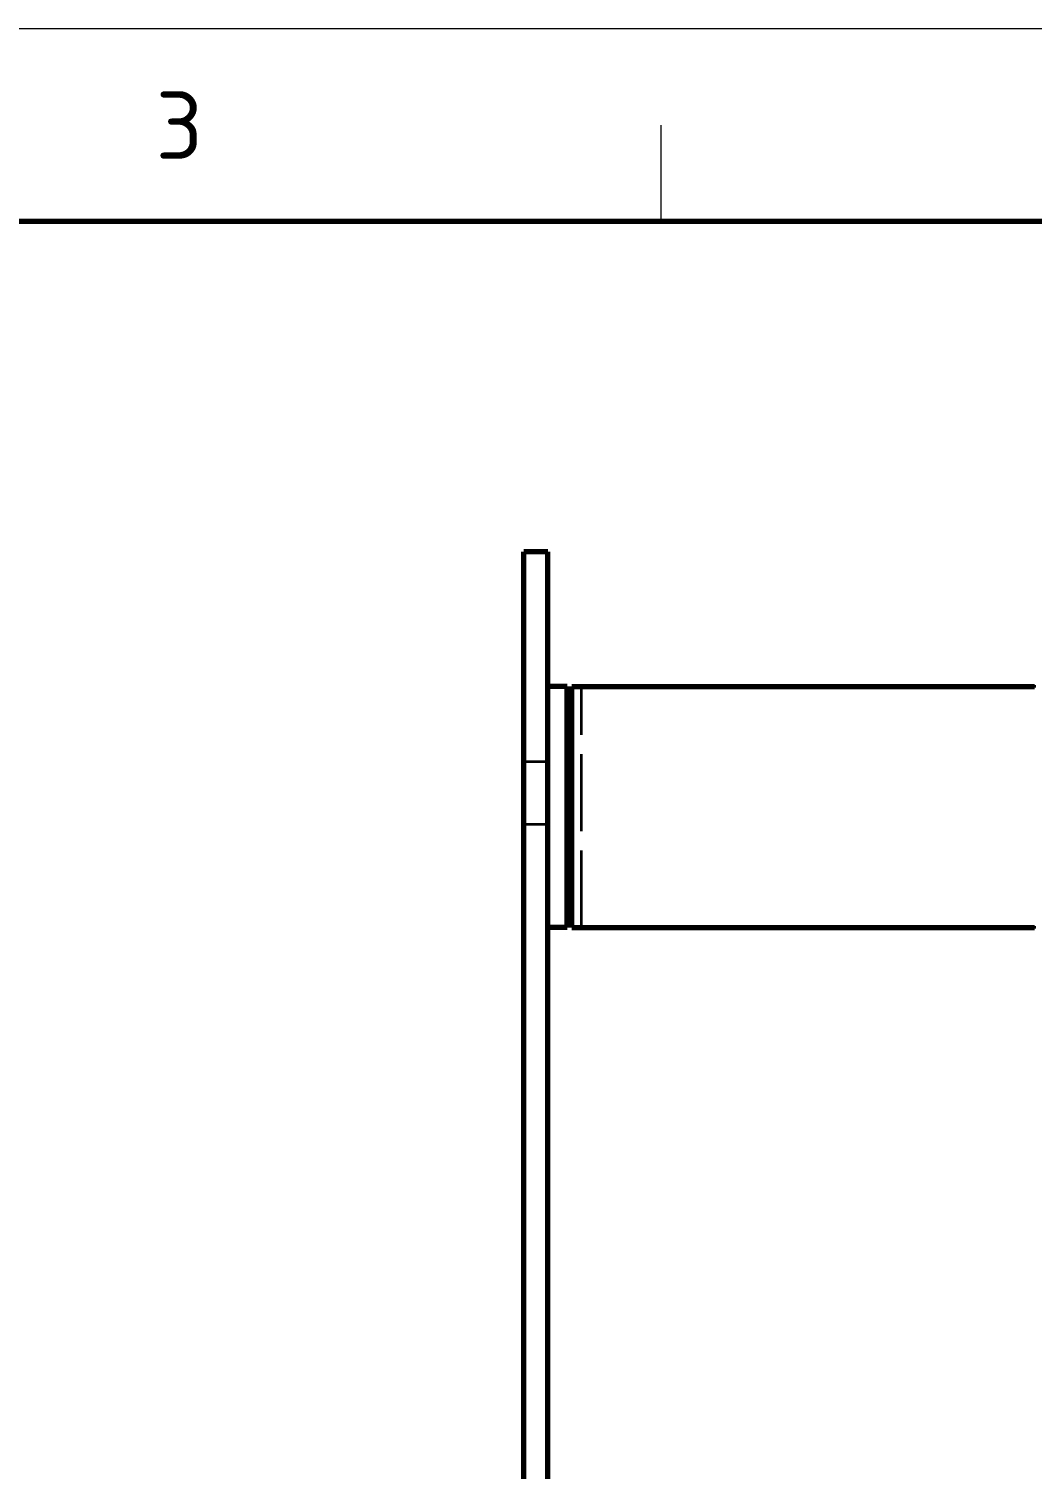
# Model space of a CAD drawing. Header units: millimetres. Extents: x 0 to 420, y 0 to 297.
# Drawn here: x 127.2 to 179.3, y 222.3 to 297 of the extents above; entities that cross this region are included whole.
import ezdxf
from ezdxf.enums import TextEntityAlignment as Align

# ---------------------------------------------------------------- set-up
doc = ezdxf.new("R2010")
doc.units = ezdxf.units.MM
doc.linetypes.add('IRAM-E-TRAZOS', pattern=[5, 4, -1])
for name, color, linetype, lineweight in [('01-VISIBLE', 7, 'CONTINUOUS', 70), ('02-OCULTA', 4, 'IRAM-E-TRAZOS', 35), ('06-TEXTO', 7, 'CONTINUOUS', 25), ('07-RECUADRO', 7, 'CONTINUOUS', 70), ('08-FINA', 5, 'CONTINUOUS', 18)]:
    doc.layers.add(name, color=color, linetype=linetype, lineweight=lineweight)
doc.styles.add('ISO3098', font='isocpeur.ttf')

msp = doc.modelspace()

# ---------------------------------------------------------------- linework, layer by layer
at = {"layer": '01-VISIBLE'}
for p, q in [((152.875, 172.875), (152.875, 269.875)), ((154.125, 269.875), (152.875, 269.875)), ((154.125, 174.125), (154.125, 269.875)), ((155.125, 262.875), (154.125, 262.875)), ((155.125, 250.375), (155.125, 262.875)), ((155.375, 250.375), (155.375, 262.875)), ((155.125, 250.375), (154.125, 250.375))]:
    msp.add_line(p, q, dxfattribs=at)
for points in [[(155.375, 262.875), (155.575, 262.875), (155.775, 262.875), (155.975, 262.875), (156.175, 262.875), (156.375, 262.875), (156.575, 262.875), (156.775, 262.875), (156.975, 262.875), (157.175, 262.875), (157.375, 262.875), (157.575, 262.875), (157.775, 262.875), (157.975, 262.875), (158.175, 262.875), (158.375, 262.875), (158.575, 262.875), (158.775, 262.875), (158.975, 262.875), (159.175, 262.875), (159.375, 262.875), (159.575, 262.875), (159.775, 262.875), (159.975, 262.875), (160.175, 262.875), (160.375, 262.875), (160.575, 262.875), (160.775, 262.875), (160.975, 262.875), (161.175, 262.875), (161.375, 262.875), (161.575, 262.875), (161.775, 262.875), (161.975, 262.875), (162.175, 262.875), (162.375, 262.875), (162.575, 262.875), (162.775, 262.875), (162.975, 262.875), (163.175, 262.875), (163.375, 262.875), (163.575, 262.875), (163.775, 262.875), (163.975, 262.875), (164.175, 262.875), (164.375, 262.875), (164.575, 262.875), (164.775, 262.875), (164.975, 262.875), (165.175, 262.875), (165.375, 262.875), (165.575, 262.875), (165.775, 262.875), (165.975, 262.875), (166.175, 262.875), (166.375, 262.875), (166.575, 262.875), (166.775, 262.875), (166.975, 262.875), (167.175, 262.875), (167.375, 262.875), (167.575, 262.875), (167.775, 262.875), (167.975, 262.875), (168.175, 262.875), (168.375, 262.875), (168.575, 262.875), (168.775, 262.875), (168.975, 262.875), (169.175, 262.875), (169.375, 262.875), (169.575, 262.875), (169.775, 262.875), (169.975, 262.875), (170.175, 262.875), (170.375, 262.875), (170.575, 262.875), (170.775, 262.875), (170.975, 262.875), (171.175, 262.875), (171.375, 262.875), (171.575, 262.875), (171.775, 262.875), (171.975, 262.875), (172.175, 262.875), (172.375, 262.875), (172.575, 262.875), (172.775, 262.875), (172.975, 262.875), (173.175, 262.875), (173.375, 262.875), (173.575, 262.875), (173.775, 262.875), (173.975, 262.875), (174.175, 262.875), (174.375, 262.875), (174.575, 262.875), (174.775, 262.875), (174.975, 262.875), (175.175, 262.875), (175.375, 262.875), (175.575, 262.875), (175.775, 262.875), (175.975, 262.875), (176.175, 262.875), (176.375, 262.875), (176.575, 262.875), (176.775, 262.875), (176.975, 262.875), (177.175, 262.875), (177.375, 262.875), (177.575, 262.875), (177.775, 262.875), (177.975, 262.875), (178.175, 262.875), (178.375, 262.875), (178.575, 262.875), (178.775, 262.875), (178.975, 262.875), (179.175, 262.875), (179.375, 262.875)], [(155.375, 250.375), (155.575, 250.375), (155.775, 250.375), (155.975, 250.375), (156.175, 250.375), (156.375, 250.375), (156.575, 250.375), (156.775, 250.375), (156.975, 250.375), (157.175, 250.375), (157.375, 250.375), (157.575, 250.375), (157.775, 250.375), (157.975, 250.375), (158.175, 250.375), (158.375, 250.375), (158.575, 250.375), (158.775, 250.375), (158.975, 250.375), (159.175, 250.375), (159.375, 250.375), (159.575, 250.375), (159.775, 250.375), (159.975, 250.375), (160.175, 250.375), (160.375, 250.375), (160.575, 250.375), (160.775, 250.375), (160.975, 250.375), (161.175, 250.375), (161.375, 250.375), (161.575, 250.375), (161.775, 250.375), (161.975, 250.375), (162.175, 250.375), (162.375, 250.375), (162.575, 250.375), (162.775, 250.375), (162.975, 250.375), (163.175, 250.375), (163.375, 250.375), (163.575, 250.375), (163.775, 250.375), (163.975, 250.375), (164.175, 250.375), (164.375, 250.375), (164.575, 250.375), (164.775, 250.375), (164.975, 250.375), (165.175, 250.375), (165.375, 250.375), (165.575, 250.375), (165.775, 250.375), (165.975, 250.375), (166.175, 250.375), (166.375, 250.375), (166.575, 250.375), (166.775, 250.375), (166.975, 250.375), (167.175, 250.375), (167.375, 250.375), (167.575, 250.375), (167.775, 250.375), (167.975, 250.375), (168.175, 250.375), (168.375, 250.375), (168.575, 250.375), (168.775, 250.375), (168.975, 250.375), (169.175, 250.375), (169.375, 250.375), (169.575, 250.375), (169.775, 250.375), (169.975, 250.375), (170.175, 250.375), (170.375, 250.375), (170.575, 250.375), (170.775, 250.375), (170.975, 250.375), (171.175, 250.375), (171.375, 250.375), (171.575, 250.375), (171.775, 250.375), (171.975, 250.375), (172.175, 250.375), (172.375, 250.375), (172.575, 250.375), (172.775, 250.375), (172.975, 250.375), (173.175, 250.375), (173.375, 250.375), (173.575, 250.375), (173.775, 250.375), (173.975, 250.375), (174.175, 250.375), (174.375, 250.375), (174.575, 250.375), (174.775, 250.375), (174.975, 250.375), (175.175, 250.375), (175.375, 250.375), (175.575, 250.375), (175.775, 250.375), (175.975, 250.375), (176.175, 250.375), (176.375, 250.375), (176.575, 250.375), (176.775, 250.375), (176.975, 250.375), (177.175, 250.375), (177.375, 250.375), (177.575, 250.375), (177.775, 250.375), (177.975, 250.375), (178.175, 250.375), (178.375, 250.375), (178.575, 250.375), (178.775, 250.375), (178.975, 250.375), (179.175, 250.375), (179.375, 250.375)]]:
    msp.add_lwpolyline(points, dxfattribs=at)
at = {"layer": '02-OCULTA'}
for p, q in [((154.125, 269.875), (152.875, 269.875)), ((152.875, 172.875), (152.875, 269.875)), ((154.125, 174.125), (154.125, 269.875)), ((154.125, 250.375), (154.125, 262.875)), ((154.125, 250.375), (154.125, 262.875)), ((155.125, 262.875), (154.125, 262.875)), ((155.125, 250.375), (155.125, 262.875)), ((155.875, 250.375), (155.875, 262.875)), ((152.875, 259), (154.125, 259)), ((152.875, 259), (154.125, 259)), ((152.875, 255.75), (154.125, 255.75)), ((152.875, 255.75), (154.125, 255.75)), ((155.125, 250.375), (154.125, 250.375))]:
    msp.add_line(p, q, dxfattribs=at)
for points in [[(179.451, 262.875), (179.251, 262.875), (179.05, 262.875), (178.85, 262.875), (178.649, 262.875), (178.448, 262.875), (178.248, 262.875), (178.047, 262.875), (177.846, 262.875), (177.646, 262.875), (177.445, 262.875), (177.244, 262.875), (177.044, 262.875), (176.843, 262.875), (176.643, 262.875), (176.442, 262.875), (176.241, 262.875), (176.041, 262.875), (175.84, 262.875), (175.639, 262.875), (175.439, 262.875), (175.238, 262.875), (175.037, 262.875), (174.837, 262.875), (174.636, 262.875), (174.436, 262.875), (174.235, 262.875), (174.034, 262.875), (173.834, 262.875), (173.633, 262.875), (173.432, 262.875), (173.232, 262.875), (173.031, 262.875), (172.83, 262.875), (172.63, 262.875), (172.429, 262.875), (172.229, 262.875), (172.028, 262.875), (171.827, 262.875), (171.627, 262.875), (171.426, 262.875), (171.225, 262.875), (171.025, 262.875), (170.824, 262.875), (170.623, 262.875), (170.423, 262.875), (170.222, 262.875), (170.021, 262.875), (169.821, 262.875), (169.62, 262.875), (169.42, 262.875), (169.219, 262.875), (169.018, 262.875), (168.818, 262.875), (168.617, 262.875), (168.416, 262.875), (168.216, 262.875), (168.015, 262.875), (167.814, 262.875), (167.614, 262.875), (167.413, 262.875), (167.213, 262.875), (167.012, 262.875), (166.811, 262.875), (166.611, 262.875), (166.41, 262.875), (166.209, 262.875), (166.009, 262.875), (165.808, 262.875), (165.607, 262.875), (165.407, 262.875), (165.206, 262.875), (165.006, 262.875), (164.805, 262.875), (164.604, 262.875), (164.404, 262.875), (164.203, 262.875), (164.002, 262.875), (163.802, 262.875), (163.601, 262.875), (163.4, 262.875), (163.2, 262.875), (162.999, 262.875), (162.799, 262.875), (162.598, 262.875), (162.397, 262.875), (162.197, 262.875), (161.996, 262.875), (161.795, 262.875), (161.595, 262.875), (161.394, 262.875), (161.193, 262.875), (160.993, 262.875), (160.792, 262.875), (160.592, 262.875), (160.391, 262.875), (160.19, 262.875), (159.99, 262.875), (159.789, 262.875), (159.588, 262.875), (159.388, 262.875), (159.187, 262.875), (158.986, 262.875), (158.786, 262.875), (158.585, 262.875), (158.385, 262.875), (158.184, 262.875), (157.983, 262.875), (157.783, 262.875), (157.582, 262.875), (157.381, 262.875), (157.181, 262.875), (156.98, 262.875), (156.779, 262.875), (156.579, 262.875), (156.378, 262.875), (156.178, 262.875), (155.977, 262.875), (155.776, 262.875), (155.576, 262.875), (155.375, 262.875)], [(179.275, 262.875), (179.075, 262.875), (178.875, 262.875), (178.675, 262.875), (178.475, 262.875), (178.275, 262.875), (178.075, 262.875), (177.875, 262.875), (177.675, 262.875), (177.475, 262.875), (177.275, 262.875), (177.075, 262.875), (176.875, 262.875), (176.675, 262.875), (176.475, 262.875), (176.275, 262.875), (176.075, 262.875), (175.875, 262.875), (175.675, 262.875), (175.475, 262.875), (175.275, 262.875), (175.075, 262.875), (174.875, 262.875), (174.675, 262.875), (174.475, 262.875), (174.275, 262.875), (174.075, 262.875), (173.875, 262.875), (173.675, 262.875), (173.475, 262.875), (173.275, 262.875), (173.075, 262.875), (172.875, 262.875), (172.675, 262.875), (172.475, 262.875), (172.275, 262.875), (172.075, 262.875), (171.875, 262.875), (171.675, 262.875), (171.475, 262.875), (171.275, 262.875), (171.075, 262.875), (170.875, 262.875), (170.675, 262.875), (170.475, 262.875), (170.275, 262.875), (170.075, 262.875), (169.875, 262.875), (169.675, 262.875), (169.475, 262.875), (169.275, 262.875), (169.075, 262.875), (168.875, 262.875), (168.675, 262.875), (168.475, 262.875), (168.275, 262.875), (168.075, 262.875), (167.875, 262.875), (167.675, 262.875), (167.475, 262.875), (167.275, 262.875), (167.075, 262.875), (166.875, 262.875), (166.675, 262.875), (166.475, 262.875), (166.275, 262.875), (166.075, 262.875), (165.875, 262.875), (165.675, 262.875), (165.475, 262.875), (165.275, 262.875), (165.075, 262.875), (164.875, 262.875), (164.675, 262.875), (164.475, 262.875), (164.275, 262.875), (164.075, 262.875), (163.875, 262.875), (163.675, 262.875), (163.475, 262.875), (163.275, 262.875), (163.075, 262.875), (162.875, 262.875), (162.675, 262.875), (162.475, 262.875), (162.275, 262.875), (162.075, 262.875), (161.875, 262.875), (161.675, 262.875), (161.475, 262.875), (161.275, 262.875), (161.075, 262.875), (160.875, 262.875), (160.675, 262.875), (160.475, 262.875), (160.275, 262.875), (160.075, 262.875), (159.875, 262.875), (159.675, 262.875), (159.475, 262.875), (159.275, 262.875), (159.075, 262.875), (158.875, 262.875), (158.675, 262.875), (158.475, 262.875), (158.275, 262.875), (158.075, 262.875), (157.875, 262.875), (157.675, 262.875), (157.475, 262.875), (157.275, 262.875), (157.075, 262.875), (156.875, 262.875), (156.675, 262.875), (156.475, 262.875), (156.275, 262.875), (156.075, 262.875), (155.875, 262.875)], [(155.875, 262.875), (156.075, 262.875), (156.275, 262.875), (156.475, 262.875), (156.675, 262.875), (156.875, 262.875), (157.075, 262.875), (157.275, 262.875), (157.475, 262.875), (157.675, 262.875), (157.875, 262.875), (158.075, 262.875), (158.275, 262.875), (158.475, 262.875), (158.675, 262.875), (158.875, 262.875), (159.075, 262.875), (159.275, 262.875), (159.475, 262.875), (159.675, 262.875), (159.875, 262.875), (160.075, 262.875), (160.275, 262.875), (160.475, 262.875), (160.675, 262.875), (160.875, 262.875), (161.075, 262.875), (161.275, 262.875), (161.475, 262.875), (161.675, 262.875), (161.875, 262.875), (162.075, 262.875), (162.275, 262.875), (162.475, 262.875), (162.675, 262.875), (162.875, 262.875), (163.075, 262.875), (163.275, 262.875), (163.475, 262.875), (163.675, 262.875), (163.875, 262.875), (164.075, 262.875), (164.275, 262.875), (164.475, 262.875), (164.675, 262.875), (164.875, 262.875), (165.075, 262.875), (165.275, 262.875), (165.475, 262.875), (165.675, 262.875), (165.875, 262.875), (166.075, 262.875), (166.275, 262.875), (166.475, 262.875), (166.675, 262.875), (166.875, 262.875), (167.075, 262.875), (167.275, 262.875), (167.475, 262.875), (167.675, 262.875), (167.875, 262.875), (168.075, 262.875), (168.275, 262.875), (168.475, 262.875), (168.675, 262.875), (168.875, 262.875), (169.075, 262.875), (169.275, 262.875), (169.475, 262.875), (169.675, 262.875), (169.875, 262.875), (170.075, 262.875), (170.275, 262.875), (170.475, 262.875), (170.675, 262.875), (170.875, 262.875), (171.075, 262.875), (171.275, 262.875), (171.475, 262.875), (171.675, 262.875), (171.875, 262.875), (172.075, 262.875), (172.275, 262.875), (172.475, 262.875), (172.675, 262.875), (172.875, 262.875), (173.075, 262.875), (173.275, 262.875), (173.475, 262.875), (173.675, 262.875), (173.875, 262.875), (174.075, 262.875), (174.275, 262.875), (174.475, 262.875), (174.675, 262.875), (174.875, 262.875), (175.075, 262.875), (175.275, 262.875), (175.475, 262.875), (175.675, 262.875), (175.875, 262.875), (176.075, 262.875), (176.275, 262.875), (176.475, 262.875), (176.675, 262.875), (176.875, 262.875), (177.075, 262.875), (177.275, 262.875), (177.475, 262.875), (177.675, 262.875), (177.875, 262.875), (178.075, 262.875), (178.275, 262.875), (178.475, 262.875), (178.675, 262.875), (178.875, 262.875), (179.075, 262.875), (179.275, 262.875)], [(152.875, 255.75), (152.875, 255.953), (152.875, 256.156), (152.875, 256.359), (152.875, 256.562), (152.875, 256.766), (152.875, 256.969), (152.875, 257.172), (152.875, 257.375), (152.875, 257.578), (152.875, 257.781), (152.875, 257.984), (152.875, 258.188), (152.875, 258.391), (152.875, 258.594), (152.875, 258.797), (152.875, 259)], [(152.875, 259), (152.875, 258.797), (152.875, 258.594), (152.875, 258.391), (152.875, 258.188), (152.875, 257.984), (152.875, 257.781), (152.875, 257.578), (152.875, 257.375), (152.875, 257.172), (152.875, 256.969), (152.875, 256.766), (152.875, 256.562), (152.875, 256.359), (152.875, 256.156), (152.875, 255.953), (152.875, 255.75)], [(152.875, 255.75), (152.875, 255.953), (152.875, 256.156), (152.875, 256.359), (152.875, 256.562), (152.875, 256.766), (152.875, 256.969), (152.875, 257.172), (152.875, 257.375), (152.875, 257.578), (152.875, 257.781), (152.875, 257.984), (152.875, 258.188), (152.875, 258.391), (152.875, 258.594), (152.875, 258.797), (152.875, 259)], [(152.875, 259), (152.875, 258.797), (152.875, 258.594), (152.875, 258.391), (152.875, 258.188), (152.875, 257.984), (152.875, 257.781), (152.875, 257.578), (152.875, 257.375), (152.875, 257.172), (152.875, 256.969), (152.875, 256.766), (152.875, 256.562), (152.875, 256.359), (152.875, 256.156), (152.875, 255.953), (152.875, 255.75)], [(154.125, 255.75), (154.125, 255.953), (154.125, 256.156), (154.125, 256.359), (154.125, 256.562), (154.125, 256.766), (154.125, 256.969), (154.125, 257.172), (154.125, 257.375), (154.125, 257.578), (154.125, 257.781), (154.125, 257.984), (154.125, 258.188), (154.125, 258.391), (154.125, 258.594), (154.125, 258.797), (154.125, 259)], [(154.125, 259), (154.125, 258.797), (154.125, 258.594), (154.125, 258.391), (154.125, 258.188), (154.125, 257.984), (154.125, 257.781), (154.125, 257.578), (154.125, 257.375), (154.125, 257.172), (154.125, 256.969), (154.125, 256.766), (154.125, 256.562), (154.125, 256.359), (154.125, 256.156), (154.125, 255.953), (154.125, 255.75)], [(154.125, 255.75), (154.125, 255.953), (154.125, 256.156), (154.125, 256.359), (154.125, 256.562), (154.125, 256.766), (154.125, 256.969), (154.125, 257.172), (154.125, 257.375), (154.125, 257.578), (154.125, 257.781), (154.125, 257.984), (154.125, 258.188), (154.125, 258.391), (154.125, 258.594), (154.125, 258.797), (154.125, 259)], [(154.125, 259), (154.125, 258.797), (154.125, 258.594), (154.125, 258.391), (154.125, 258.188), (154.125, 257.984), (154.125, 257.781), (154.125, 257.578), (154.125, 257.375), (154.125, 257.172), (154.125, 256.969), (154.125, 256.766), (154.125, 256.562), (154.125, 256.359), (154.125, 256.156), (154.125, 255.953), (154.125, 255.75)], [(179.451, 250.375), (179.251, 250.375), (179.05, 250.375), (178.85, 250.375), (178.649, 250.375), (178.448, 250.375), (178.248, 250.375), (178.047, 250.375), (177.846, 250.375), (177.646, 250.375), (177.445, 250.375), (177.244, 250.375), (177.044, 250.375), (176.843, 250.375), (176.643, 250.375), (176.442, 250.375), (176.241, 250.375), (176.041, 250.375), (175.84, 250.375), (175.639, 250.375), (175.439, 250.375), (175.238, 250.375), (175.037, 250.375), (174.837, 250.375), (174.636, 250.375), (174.436, 250.375), (174.235, 250.375), (174.034, 250.375), (173.834, 250.375), (173.633, 250.375), (173.432, 250.375), (173.232, 250.375), (173.031, 250.375), (172.83, 250.375), (172.63, 250.375), (172.429, 250.375), (172.229, 250.375), (172.028, 250.375), (171.827, 250.375), (171.627, 250.375), (171.426, 250.375), (171.225, 250.375), (171.025, 250.375), (170.824, 250.375), (170.623, 250.375), (170.423, 250.375), (170.222, 250.375), (170.021, 250.375), (169.821, 250.375), (169.62, 250.375), (169.42, 250.375), (169.219, 250.375), (169.018, 250.375), (168.818, 250.375), (168.617, 250.375), (168.416, 250.375), (168.216, 250.375), (168.015, 250.375), (167.814, 250.375), (167.614, 250.375), (167.413, 250.375), (167.213, 250.375), (167.012, 250.375), (166.811, 250.375), (166.611, 250.375), (166.41, 250.375), (166.209, 250.375), (166.009, 250.375), (165.808, 250.375), (165.607, 250.375), (165.407, 250.375), (165.206, 250.375), (165.006, 250.375), (164.805, 250.375), (164.604, 250.375), (164.404, 250.375), (164.203, 250.375), (164.002, 250.375), (163.802, 250.375), (163.601, 250.375), (163.4, 250.375), (163.2, 250.375), (162.999, 250.375), (162.799, 250.375), (162.598, 250.375), (162.397, 250.375), (162.197, 250.375), (161.996, 250.375), (161.795, 250.375), (161.595, 250.375), (161.394, 250.375), (161.193, 250.375), (160.993, 250.375), (160.792, 250.375), (160.592, 250.375), (160.391, 250.375), (160.19, 250.375), (159.99, 250.375), (159.789, 250.375), (159.588, 250.375), (159.388, 250.375), (159.187, 250.375), (158.986, 250.375), (158.786, 250.375), (158.585, 250.375), (158.385, 250.375), (158.184, 250.375), (157.983, 250.375), (157.783, 250.375), (157.582, 250.375), (157.381, 250.375), (157.181, 250.375), (156.98, 250.375), (156.779, 250.375), (156.579, 250.375), (156.378, 250.375), (156.178, 250.375), (155.977, 250.375), (155.776, 250.375), (155.576, 250.375), (155.375, 250.375)], [(179.275, 250.375), (179.075, 250.375), (178.875, 250.375), (178.675, 250.375), (178.475, 250.375), (178.275, 250.375), (178.075, 250.375), (177.875, 250.375), (177.675, 250.375), (177.475, 250.375), (177.275, 250.375), (177.075, 250.375), (176.875, 250.375), (176.675, 250.375), (176.475, 250.375), (176.275, 250.375), (176.075, 250.375), (175.875, 250.375), (175.675, 250.375), (175.475, 250.375), (175.275, 250.375), (175.075, 250.375), (174.875, 250.375), (174.675, 250.375), (174.475, 250.375), (174.275, 250.375), (174.075, 250.375), (173.875, 250.375), (173.675, 250.375), (173.475, 250.375), (173.275, 250.375), (173.075, 250.375), (172.875, 250.375), (172.675, 250.375), (172.475, 250.375), (172.275, 250.375), (172.075, 250.375), (171.875, 250.375), (171.675, 250.375), (171.475, 250.375), (171.275, 250.375), (171.075, 250.375), (170.875, 250.375), (170.675, 250.375), (170.475, 250.375), (170.275, 250.375), (170.075, 250.375), (169.875, 250.375), (169.675, 250.375), (169.475, 250.375), (169.275, 250.375), (169.075, 250.375), (168.875, 250.375), (168.675, 250.375), (168.475, 250.375), (168.275, 250.375), (168.075, 250.375), (167.875, 250.375), (167.675, 250.375), (167.475, 250.375), (167.275, 250.375), (167.075, 250.375), (166.875, 250.375), (166.675, 250.375), (166.475, 250.375), (166.275, 250.375), (166.075, 250.375), (165.875, 250.375), (165.675, 250.375), (165.475, 250.375), (165.275, 250.375), (165.075, 250.375), (164.875, 250.375), (164.675, 250.375), (164.475, 250.375), (164.275, 250.375), (164.075, 250.375), (163.875, 250.375), (163.675, 250.375), (163.475, 250.375), (163.275, 250.375), (163.075, 250.375), (162.875, 250.375), (162.675, 250.375), (162.475, 250.375), (162.275, 250.375), (162.075, 250.375), (161.875, 250.375), (161.675, 250.375), (161.475, 250.375), (161.275, 250.375), (161.075, 250.375), (160.875, 250.375), (160.675, 250.375), (160.475, 250.375), (160.275, 250.375), (160.075, 250.375), (159.875, 250.375), (159.675, 250.375), (159.475, 250.375), (159.275, 250.375), (159.075, 250.375), (158.875, 250.375), (158.675, 250.375), (158.475, 250.375), (158.275, 250.375), (158.075, 250.375), (157.875, 250.375), (157.675, 250.375), (157.475, 250.375), (157.275, 250.375), (157.075, 250.375), (156.875, 250.375), (156.675, 250.375), (156.475, 250.375), (156.275, 250.375), (156.075, 250.375), (155.875, 250.375)], [(155.875, 250.375), (156.075, 250.375), (156.275, 250.375), (156.475, 250.375), (156.675, 250.375), (156.875, 250.375), (157.075, 250.375), (157.275, 250.375), (157.475, 250.375), (157.675, 250.375), (157.875, 250.375), (158.075, 250.375), (158.275, 250.375), (158.475, 250.375), (158.675, 250.375), (158.875, 250.375), (159.075, 250.375), (159.275, 250.375), (159.475, 250.375), (159.675, 250.375), (159.875, 250.375), (160.075, 250.375), (160.275, 250.375), (160.475, 250.375), (160.675, 250.375), (160.875, 250.375), (161.075, 250.375), (161.275, 250.375), (161.475, 250.375), (161.675, 250.375), (161.875, 250.375), (162.075, 250.375), (162.275, 250.375), (162.475, 250.375), (162.675, 250.375), (162.875, 250.375), (163.075, 250.375), (163.275, 250.375), (163.475, 250.375), (163.675, 250.375), (163.875, 250.375), (164.075, 250.375), (164.275, 250.375), (164.475, 250.375), (164.675, 250.375), (164.875, 250.375), (165.075, 250.375), (165.275, 250.375), (165.475, 250.375), (165.675, 250.375), (165.875, 250.375), (166.075, 250.375), (166.275, 250.375), (166.475, 250.375), (166.675, 250.375), (166.875, 250.375), (167.075, 250.375), (167.275, 250.375), (167.475, 250.375), (167.675, 250.375), (167.875, 250.375), (168.075, 250.375), (168.275, 250.375), (168.475, 250.375), (168.675, 250.375), (168.875, 250.375), (169.075, 250.375), (169.275, 250.375), (169.475, 250.375), (169.675, 250.375), (169.875, 250.375), (170.075, 250.375), (170.275, 250.375), (170.475, 250.375), (170.675, 250.375), (170.875, 250.375), (171.075, 250.375), (171.275, 250.375), (171.475, 250.375), (171.675, 250.375), (171.875, 250.375), (172.075, 250.375), (172.275, 250.375), (172.475, 250.375), (172.675, 250.375), (172.875, 250.375), (173.075, 250.375), (173.275, 250.375), (173.475, 250.375), (173.675, 250.375), (173.875, 250.375), (174.075, 250.375), (174.275, 250.375), (174.475, 250.375), (174.675, 250.375), (174.875, 250.375), (175.075, 250.375), (175.275, 250.375), (175.475, 250.375), (175.675, 250.375), (175.875, 250.375), (176.075, 250.375), (176.275, 250.375), (176.475, 250.375), (176.675, 250.375), (176.875, 250.375), (177.075, 250.375), (177.275, 250.375), (177.475, 250.375), (177.675, 250.375), (177.875, 250.375), (178.075, 250.375), (178.275, 250.375), (178.475, 250.375), (178.675, 250.375), (178.875, 250.375), (179.075, 250.375), (179.275, 250.375)]]:
    msp.add_lwpolyline(points, dxfattribs=at)
at = {"layer": '07-RECUADRO'}
msp.add_lwpolyline([(25, 10), (410, 10), (410, 287), (25, 287)], close=True, dxfattribs=at)
at = {"layer": '08-FINA'}
msp.add_line((160, 287), (160, 292), dxfattribs=at)
msp.add_lwpolyline([(0, 0), (420, 0), (420, 297), (0, 297)], close=True, dxfattribs=at)

# ---------------------------------------------------------------- texts
at = {"layer": '06-TEXTO', "style": 'ISO3098'}
msp.add_text('3', height=3.5, dxfattribs=at).set_placement((135, 292), align=Align.MIDDLE_CENTER)

doc.saveas('drawing.dxf')
